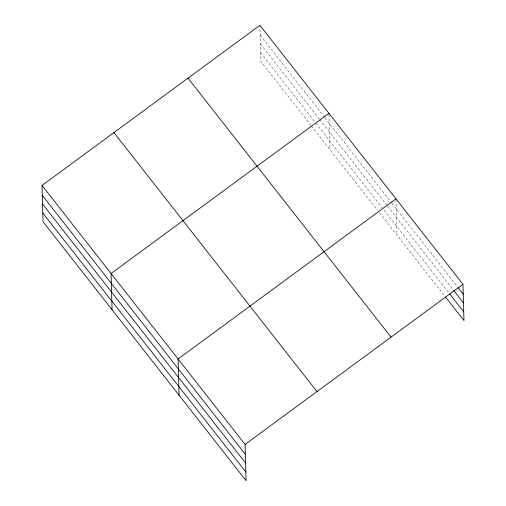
<?xml version="1.0" encoding="UTF-8"?>
<svg xmlns="http://www.w3.org/2000/svg" width="506" height="506" viewBox="0 0 506 506"><rect width="100%" height="100%" fill="white"/><g stroke="black" fill="none" stroke-linecap="round" stroke-linejoin="round"><path stroke-width="0.38" stroke-dasharray="2.53 1.9" d="M260.192 35.205L324.365 117.063M324.852 117.689L391.372 202.545M391.859 203.165L457.405 286.775M260.432 43.902L319.261 118.942M319.741 119.561L387.248 205.67M387.735 206.29L453.281 289.9M260.685 52.864L315.13 122.319M315.617 122.939L449.164 293.284M311 125.437L260.925 61.561L259.932 26.059M311.487 126.057L377.546 210.319M379.487 212.798L444.546 295.789M395.977 199.592L396.963 235.094M328.97 114.122L329.963 149.624"/><path stroke-width="0.76" d="M42.03 185.436L245.075 444.439L246.087 480.7L43.042 221.698L42.03 185.436L259.913 25.3L462.958 284.302L463.97 320.564L445.52 297.028M328.951 113.363L111.067 273.499L112.079 309.761M395.951 198.833L178.068 358.969L179.08 395.23M245.075 444.439L462.958 284.302M457.892 287.395L463.237 294.207M453.768 290.52L463.477 302.904M449.644 293.904L463.73 311.867M188.011 78.145L391.056 337.148M113.932 132.591L316.977 391.593M42.308 195.341L245.353 454.344M42.548 204.038L245.593 463.041M42.801 213.001L245.846 472.003"/></g></svg>
